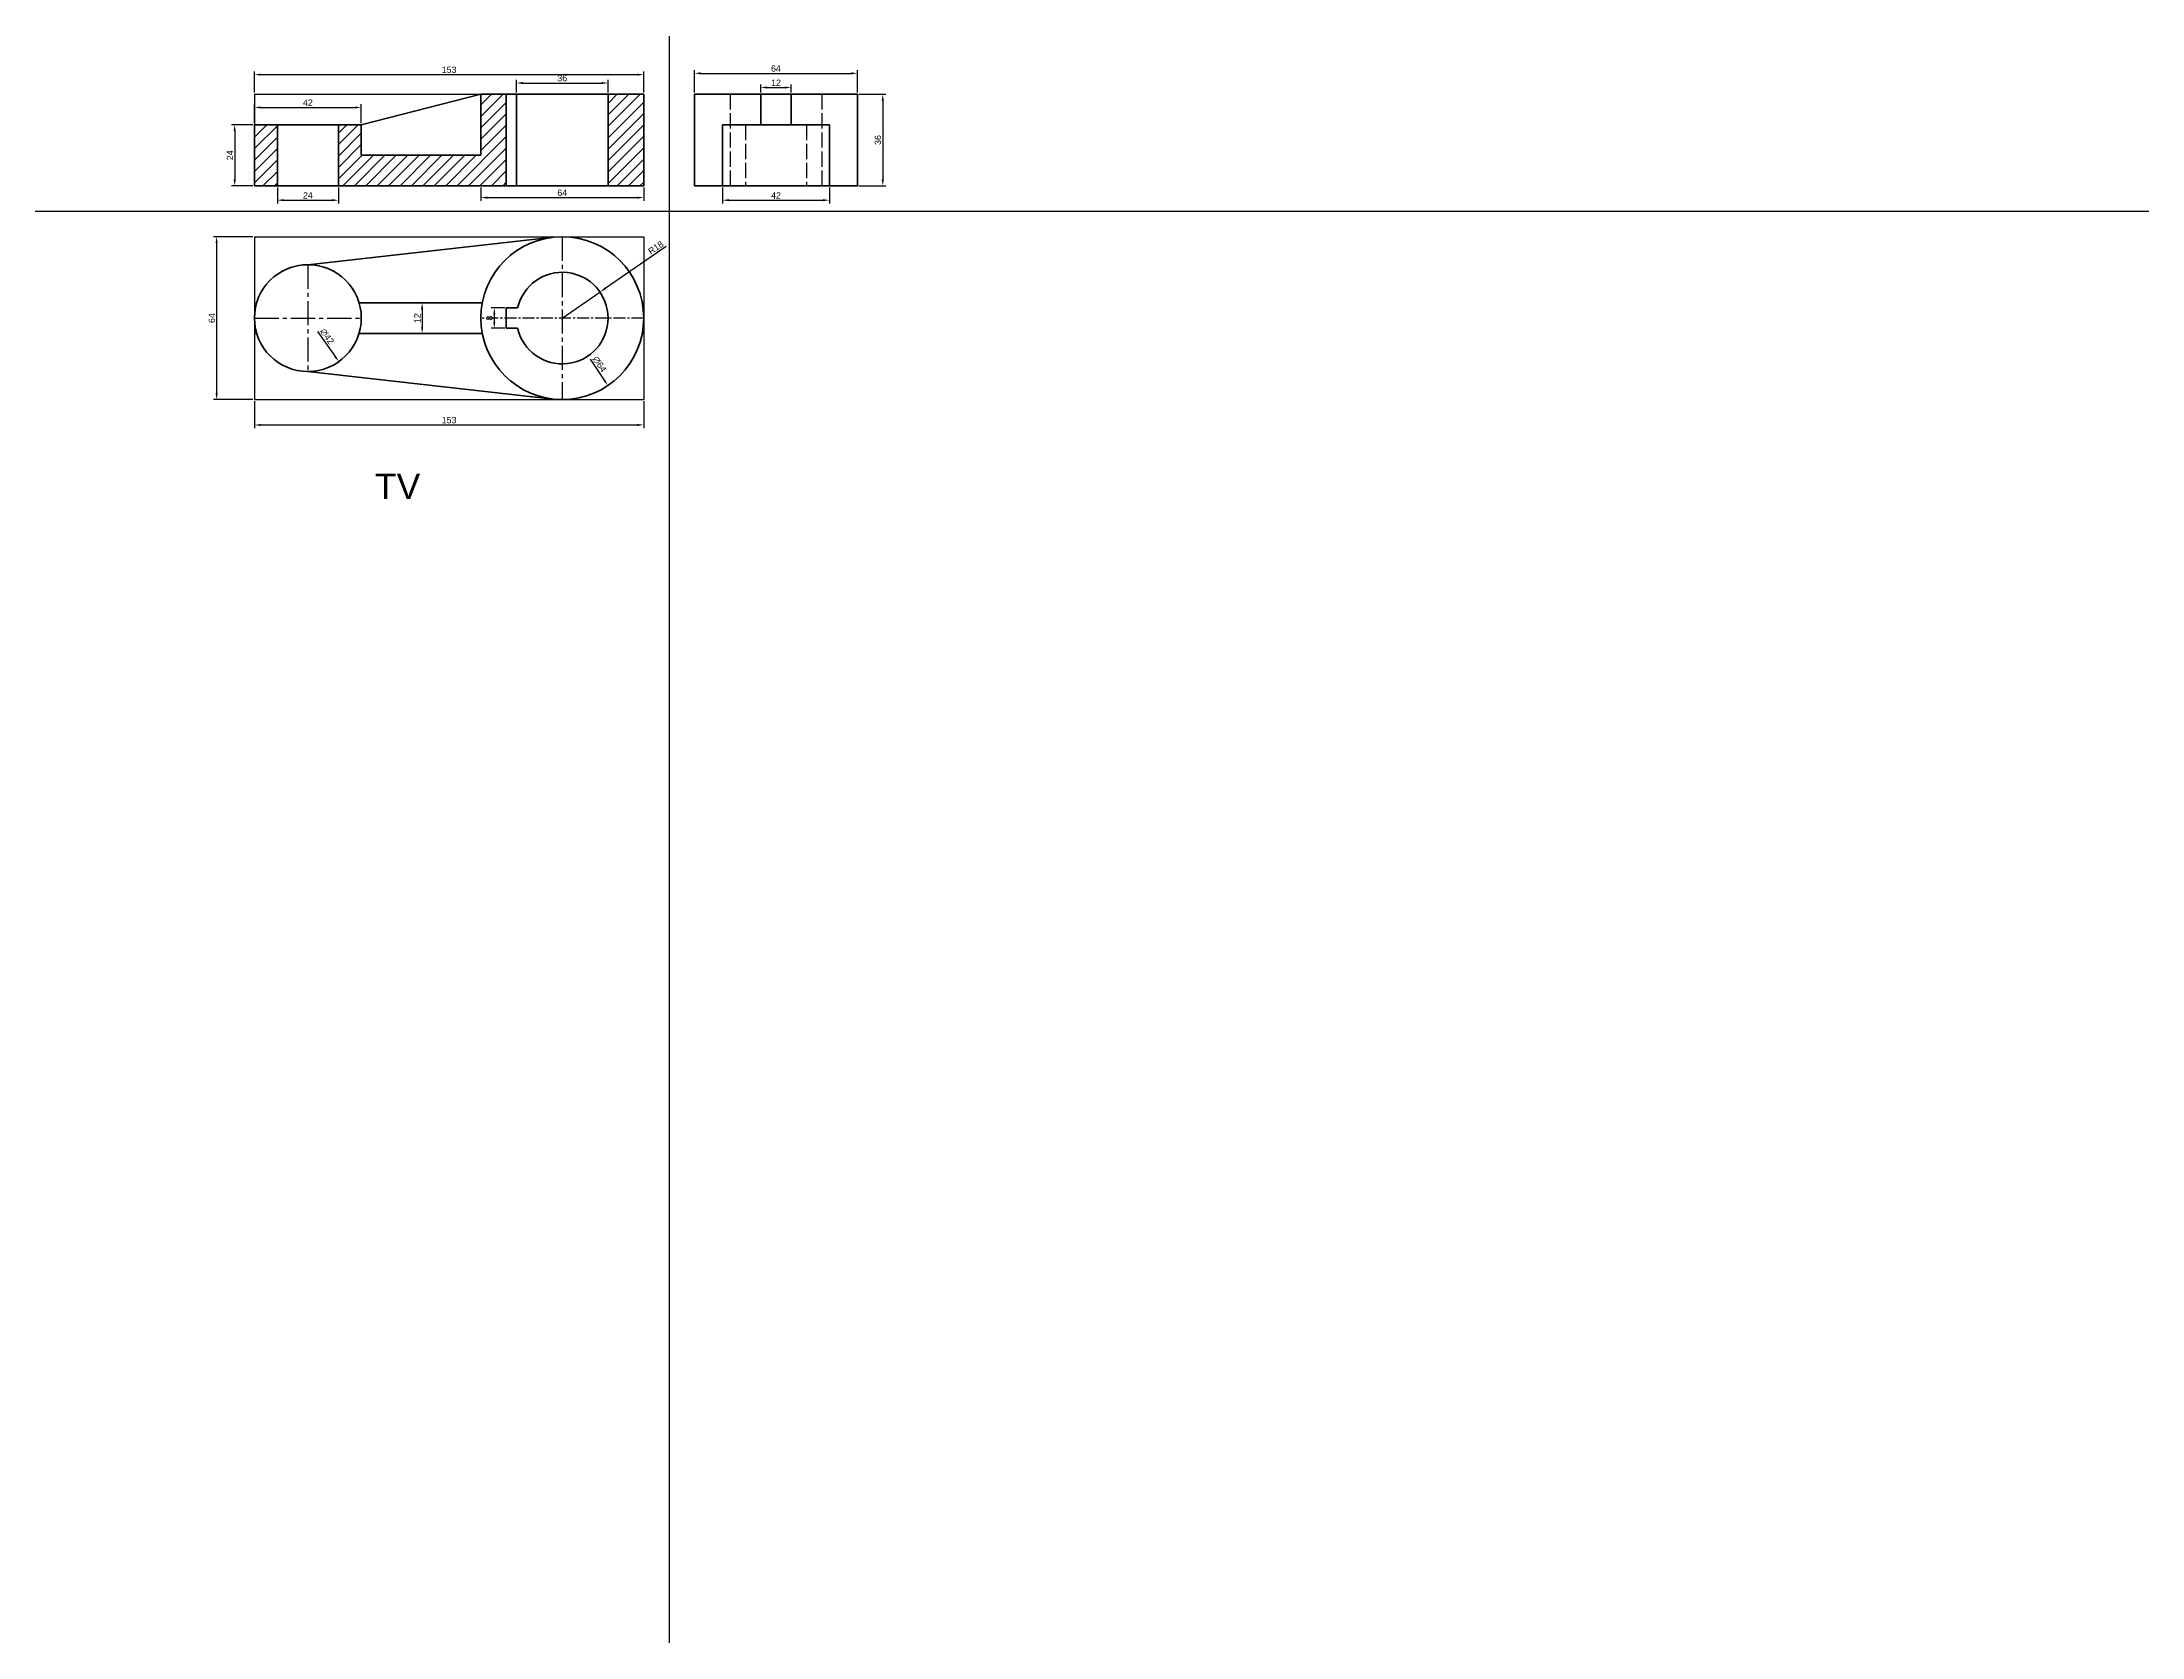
# Model space of a CAD drawing. Header units: millimetres. Extents: x 318 to 6828, y 260 to 2752.
# Drawn here: x 3526 to 4352, y 887 to 1514 of the extents above; entities that cross this region are included whole.
import ezdxf

# ---------------------------------------------------------------- set-up
doc = ezdxf.new("R2010")
doc.units = ezdxf.units.MM
doc.header["$LTSCALE"] = 0.5
doc.linetypes.add('ACAD_ISO02W100', pattern=[15, 12, -3])
doc.linetypes.add('CENTER2', pattern=[28.575, 19.05, -3.175, 3.175, -3.175])
doc.styles.get("Standard").update_dxf_attribs({"font": 'arial.ttf'})
doc.dimstyles.new('ISO-25', dxfattribs={"dimtxt": 2.5, "dimasz": 2.5, "dimexe": 1.25, "dimexo": 0.625, "dimtad": 1, "dimtxsty": 'Standard', "dimcen": 2.5, "dimadec": 0, "dimazin": 0, "dimtfac": 1, "dimtmove": 0, "dimatfit": 3, "dimfxl": 1, "dimarcsym": 0})

# ---------------------------------------------------------------- blocks, each defined once
blk = doc.blocks.new('*D3')
at = {"color": 0, "lineweight": -2, "ltscale": 0.5, "transparency": 16777216}
for p, q in [((3609.67, 1494.38), (3609.67, 1502.69)), ((3762.67, 1494.38), (3762.67, 1502.69)), ((3612.17, 1501.44), (3760.17, 1501.44))]:
    blk.add_line(p, q, dxfattribs=at)
at = {"color": 0, "ltscale": 0.5, "transparency": 16777216}
for points in [[(3612.17, 1501.86), (3612.17, 1501.03), (3609.67, 1501.44)], [(3760.17, 1501.86), (3760.17, 1501.03), (3762.67, 1501.44)]]:
    blk.add_solid(points, dxfattribs=at)
at = {"layer": 'Defpoints', "color": 0, "ltscale": 0.5, "transparency": 16777216}
for p in [(3762.67, 1501.44), (3609.67, 1493.75), (3762.67, 1493.75)]:
    blk.add_point(p, dxfattribs=at)
at = {"color": 0, "ltscale": 0.5, "transparency": 16777216, "insert": (3686.17, 1503.34), "char_height": 2.5, "attachment_point": 5}
blk.add_mtext('153', dxfattribs=at)
blk = doc.blocks.new('*D4')
at = {"color": 0, "lineweight": -2, "ltscale": 0.5, "transparency": 16777216}
for p, q in [((3609.05, 1481.75), (3600.64, 1481.75)), ((3601.89, 1479.25), (3601.89, 1460.25)), ((3609.05, 1457.75), (3600.64, 1457.75))]:
    blk.add_line(p, q, dxfattribs=at)
at = {"color": 0, "ltscale": 0.5, "transparency": 16777216}
for points in [[(3601.47, 1479.25), (3602.31, 1479.25), (3601.89, 1481.75)], [(3601.47, 1460.25), (3602.31, 1460.25), (3601.89, 1457.75)]]:
    blk.add_solid(points, dxfattribs=at)
at = {"layer": 'Defpoints', "color": 0, "ltscale": 0.5, "transparency": 16777216}
for p in [(3609.67, 1481.75), (3601.89, 1457.75), (3609.67, 1457.75)]:
    blk.add_point(p, dxfattribs=at)
at = {"color": 0, "ltscale": 0.5, "transparency": 16777216, "insert": (3600.01, 1469.75), "char_height": 2.5, "attachment_point": 5, "rotation": 90}
blk.add_mtext('24', dxfattribs=at)
blk = doc.blocks.new('*D5')
at = {"color": 0, "lineweight": -2, "ltscale": 0.5, "transparency": 16777216}
for p, q in [((3609.67, 1482.38), (3609.67, 1489.79)), ((3612.17, 1488.54), (3649.17, 1488.54)), ((3651.67, 1482.38), (3651.67, 1489.79))]:
    blk.add_line(p, q, dxfattribs=at)
at = {"color": 0, "ltscale": 0.5, "transparency": 16777216}
for points in [[(3612.17, 1488.95), (3612.17, 1488.12), (3609.67, 1488.54)], [(3649.17, 1488.95), (3649.17, 1488.12), (3651.67, 1488.54)]]:
    blk.add_solid(points, dxfattribs=at)
at = {"layer": 'Defpoints', "color": 0, "ltscale": 0.5, "transparency": 16777216}
for p in [(3651.67, 1488.54), (3609.67, 1481.75), (3651.67, 1481.75)]:
    blk.add_point(p, dxfattribs=at)
at = {"color": 0, "ltscale": 0.5, "transparency": 16777216, "insert": (3630.67, 1490.42), "char_height": 2.5, "attachment_point": 5}
blk.add_mtext('42', dxfattribs=at)
blk = doc.blocks.new('*D6')
at = {"color": 0, "lineweight": -2, "ltscale": 0.5, "transparency": 16777216}
for p, q in [((3618.67, 1457.13), (3618.67, 1450.85)), ((3642.67, 1457.13), (3642.67, 1450.85)), ((3621.17, 1452.1), (3640.17, 1452.1))]:
    blk.add_line(p, q, dxfattribs=at)
at = {"color": 0, "ltscale": 0.5, "transparency": 16777216}
for points in [[(3621.17, 1452.52), (3621.17, 1451.68), (3618.67, 1452.1)], [(3640.17, 1452.52), (3640.17, 1451.68), (3642.67, 1452.1)]]:
    blk.add_solid(points, dxfattribs=at)
at = {"layer": 'Defpoints', "color": 0, "ltscale": 0.5, "transparency": 16777216}
for p in [(3618.67, 1457.75), (3642.67, 1457.75), (3642.67, 1452.1)]:
    blk.add_point(p, dxfattribs=at)
at = {"color": 0, "ltscale": 0.5, "transparency": 16777216, "insert": (3630.67, 1453.98), "char_height": 2.5, "attachment_point": 5}
blk.add_mtext('24', dxfattribs=at)
blk = doc.blocks.new('*D7')
at = {"color": 0, "lineweight": -2, "ltscale": 0.5, "transparency": 16777216}
for p, q in [((3712.67, 1494.38), (3712.67, 1499.4)), ((3715.17, 1498.15), (3746.17, 1498.15)), ((3748.67, 1494.38), (3748.67, 1499.4))]:
    blk.add_line(p, q, dxfattribs=at)
at = {"color": 0, "ltscale": 0.5, "transparency": 16777216}
for points in [[(3715.17, 1498.57), (3715.17, 1497.74), (3712.67, 1498.15)], [(3746.17, 1498.57), (3746.17, 1497.74), (3748.67, 1498.15)]]:
    blk.add_solid(points, dxfattribs=at)
at = {"layer": 'Defpoints', "color": 0, "ltscale": 0.5, "transparency": 16777216}
for p in [(3748.67, 1498.15), (3712.67, 1493.75), (3748.67, 1493.75)]:
    blk.add_point(p, dxfattribs=at)
at = {"color": 0, "ltscale": 0.5, "transparency": 16777216, "insert": (3730.67, 1500.06), "char_height": 2.5, "attachment_point": 5}
blk.add_mtext('36', dxfattribs=at)
blk = doc.blocks.new('*D10')
at = {"color": 0, "lineweight": -2, "ltscale": 0.5, "transparency": 16777216}
for p, q in [((3782.67, 1494.38), (3782.67, 1503.2)), ((3846.67, 1494.38), (3846.67, 1503.2)), ((3785.17, 1501.95), (3844.17, 1501.95))]:
    blk.add_line(p, q, dxfattribs=at)
at = {"color": 0, "ltscale": 0.5, "transparency": 16777216}
for points in [[(3785.17, 1502.37), (3785.17, 1501.53), (3782.67, 1501.95)], [(3844.17, 1502.37), (3844.17, 1501.53), (3846.67, 1501.95)]]:
    blk.add_solid(points, dxfattribs=at)
at = {"layer": 'Defpoints', "color": 0, "ltscale": 0.5, "transparency": 16777216}
for p in [(3846.67, 1501.95), (3782.67, 1493.75), (3846.67, 1493.75)]:
    blk.add_point(p, dxfattribs=at)
at = {"color": 0, "ltscale": 0.5, "transparency": 16777216, "insert": (3814.67, 1503.85), "char_height": 2.5, "attachment_point": 5}
blk.add_mtext('64', dxfattribs=at)
blk = doc.blocks.new('*D12')
at = {"color": 0, "lineweight": -2, "ltscale": 0.5, "transparency": 16777216}
for p, q in [((3698.67, 1457.13), (3698.67, 1451.86)), ((3701.17, 1453.11), (3760.17, 1453.11)), ((3762.67, 1457.13), (3762.67, 1451.86))]:
    blk.add_line(p, q, dxfattribs=at)
at = {"color": 0, "ltscale": 0.5, "transparency": 16777216}
for points in [[(3701.17, 1453.53), (3701.17, 1452.69), (3698.67, 1453.11)], [(3760.17, 1453.53), (3760.17, 1452.69), (3762.67, 1453.11)]]:
    blk.add_solid(points, dxfattribs=at)
at = {"layer": 'Defpoints', "color": 0, "ltscale": 0.5, "transparency": 16777216}
for p in [(3698.67, 1457.75), (3762.67, 1457.75), (3762.67, 1453.11)]:
    blk.add_point(p, dxfattribs=at)
at = {"color": 0, "ltscale": 0.5, "transparency": 16777216, "insert": (3730.67, 1455.01), "char_height": 2.5, "attachment_point": 5}
blk.add_mtext('64', dxfattribs=at)
blk = doc.blocks.new('*D13')
at = {"color": 0, "lineweight": -2, "ltscale": 0.5, "transparency": 16777216}
for p, q in [((3808.67, 1494.38), (3808.67, 1497.63)), ((3811.17, 1496.38), (3818.17, 1496.38)), ((3820.67, 1494.38), (3820.67, 1497.63))]:
    blk.add_line(p, q, dxfattribs=at)
at = {"color": 0, "ltscale": 0.5, "transparency": 16777216}
for points in [[(3811.17, 1496.8), (3811.17, 1495.97), (3808.67, 1496.38)], [(3818.17, 1496.8), (3818.17, 1495.97), (3820.67, 1496.38)]]:
    blk.add_solid(points, dxfattribs=at)
at = {"layer": 'Defpoints', "color": 0, "ltscale": 0.5, "transparency": 16777216}
for p in [(3820.67, 1496.38), (3808.67, 1493.75), (3820.67, 1493.75)]:
    blk.add_point(p, dxfattribs=at)
at = {"color": 0, "ltscale": 0.5, "transparency": 16777216, "insert": (3814.67, 1498.26), "char_height": 2.5, "attachment_point": 5}
blk.add_mtext('12', dxfattribs=at)
blk = doc.blocks.new('*D14')
at = {"color": 0, "lineweight": -2, "ltscale": 0.5, "transparency": 16777216}
for p, q in [((3793.67, 1457.13), (3793.67, 1450.85)), ((3835.67, 1457.13), (3835.67, 1450.85)), ((3796.17, 1452.1), (3833.17, 1452.1))]:
    blk.add_line(p, q, dxfattribs=at)
at = {"color": 0, "ltscale": 0.5, "transparency": 16777216}
for points in [[(3796.17, 1452.52), (3796.17, 1451.68), (3793.67, 1452.1)], [(3833.17, 1452.52), (3833.17, 1451.68), (3835.67, 1452.1)]]:
    blk.add_solid(points, dxfattribs=at)
at = {"layer": 'Defpoints', "color": 0, "ltscale": 0.5, "transparency": 16777216}
for p in [(3793.67, 1457.75), (3835.67, 1457.75), (3835.67, 1452.1)]:
    blk.add_point(p, dxfattribs=at)
at = {"color": 0, "ltscale": 0.5, "transparency": 16777216, "insert": (3814.67, 1453.98), "char_height": 2.5, "attachment_point": 5}
blk.add_mtext('42', dxfattribs=at)
blk = doc.blocks.new('*D15')
at = {"color": 0, "lineweight": -2, "ltscale": 0.5, "transparency": 16777216}
for p, q in [((3847.3, 1493.75), (3857.91, 1493.75)), ((3856.66, 1491.25), (3856.66, 1460.25)), ((3847.3, 1457.75), (3857.91, 1457.75))]:
    blk.add_line(p, q, dxfattribs=at)
at = {"color": 0, "ltscale": 0.5, "transparency": 16777216}
for points in [[(3856.24, 1491.25), (3857.08, 1491.25), (3856.66, 1493.75)], [(3856.24, 1460.25), (3857.08, 1460.25), (3856.66, 1457.75)]]:
    blk.add_solid(points, dxfattribs=at)
at = {"layer": 'Defpoints', "color": 0, "ltscale": 0.5, "transparency": 16777216}
for p in [(3846.67, 1493.75), (3846.67, 1457.75), (3856.66, 1457.75)]:
    blk.add_point(p, dxfattribs=at)
at = {"color": 0, "ltscale": 0.5, "transparency": 16777216, "insert": (3854.76, 1475.75), "char_height": 2.5, "attachment_point": 5, "rotation": 90}
blk.add_mtext('36', dxfattribs=at)
blk = doc.blocks.new('*D16')
at = {"color": 0, "lineweight": -2, "ltscale": 0.5, "transparency": 16777216}
for p, q in [((3609.05, 1437.75), (3593.55, 1437.75)), ((3594.8, 1435.25), (3594.8, 1376.25)), ((3609.05, 1373.75), (3593.55, 1373.75))]:
    blk.add_line(p, q, dxfattribs=at)
at = {"color": 0, "ltscale": 0.5, "transparency": 16777216}
for points in [[(3594.38, 1435.25), (3595.22, 1435.25), (3594.8, 1437.75)], [(3594.38, 1376.25), (3595.22, 1376.25), (3594.8, 1373.75)]]:
    blk.add_solid(points, dxfattribs=at)
at = {"layer": 'Defpoints', "color": 0, "ltscale": 0.5, "transparency": 16777216}
for p in [(3609.67, 1437.75), (3594.8, 1373.75), (3609.67, 1373.75)]:
    blk.add_point(p, dxfattribs=at)
at = {"color": 0, "ltscale": 0.5, "transparency": 16777216, "insert": (3592.9, 1405.75), "char_height": 2.5, "attachment_point": 5, "rotation": 90}
blk.add_mtext('64', dxfattribs=at)
blk = doc.blocks.new('*D17')
at = {"color": 0, "lineweight": -2, "ltscale": 0.5, "transparency": 16777216}
for p, q in [((3674.96, 1411.75), (3674.34, 1411.75)), ((3675.59, 1409.25), (3675.59, 1402.25)), ((3674.96, 1399.75), (3674.34, 1399.75))]:
    blk.add_line(p, q, dxfattribs=at)
at = {"color": 0, "ltscale": 0.5, "transparency": 16777216}
for points in [[(3675.17, 1409.25), (3676, 1409.25), (3675.59, 1411.75)], [(3675.17, 1402.25), (3676, 1402.25), (3675.59, 1399.75)]]:
    blk.add_solid(points, dxfattribs=at)
at = {"layer": 'Defpoints', "color": 0, "ltscale": 0.5, "transparency": 16777216}
for p in [(3675.59, 1411.75), (3675.59, 1399.75), (3675.59, 1399.75)]:
    blk.add_point(p, dxfattribs=at)
at = {"color": 0, "ltscale": 0.5, "transparency": 16777216, "insert": (3673.71, 1405.75), "char_height": 2.5, "attachment_point": 5, "rotation": 90}
blk.add_mtext('12', dxfattribs=at)
blk = doc.blocks.new('*D19')
at = {"color": 0, "lineweight": -2, "ltscale": 0.5, "transparency": 16777216}
for p, q in [((3771.5, 1433.91), (3747.55, 1417.39)), ((3730.67, 1405.75), (3745.49, 1415.97))]:
    blk.add_line(p, q, dxfattribs=at)
at = {"color": 0, "ltscale": 0.5, "transparency": 16777216}
blk.add_solid([(3747.31, 1417.73), (3747.78, 1417.05), (3745.49, 1415.97)], dxfattribs=at)
at = {"layer": 'Defpoints', "color": 0, "ltscale": 0.5, "transparency": 16777216}
for p in [(3745.49, 1415.97), (3730.67, 1405.75)]:
    blk.add_point(p, dxfattribs=at)
at = {"color": 0, "ltscale": 0.5, "transparency": 16777216, "insert": (3767.45, 1433.42), "char_height": 2.5, "attachment_point": 5, "rotation": 34.58739}
blk.add_mtext('R18', dxfattribs=at)
blk = doc.blocks.new('*D20')
at = {"color": 0, "lineweight": -2, "ltscale": 0.5, "transparency": 16777216}
blk.add_line((3741.57, 1389.63), (3747.2, 1381.32), dxfattribs=at)
at = {"color": 0, "ltscale": 0.5, "transparency": 16777216}
blk.add_solid([(3747.55, 1381.55), (3746.86, 1381.08), (3748.6, 1379.25)], dxfattribs=at)
at = {"layer": 'Defpoints', "color": 0, "ltscale": 0.5, "transparency": 16777216}
for p in [(3712.74, 1432.26), (3748.6, 1379.25)]:
    blk.add_point(p, dxfattribs=at)
at = {"color": 0, "ltscale": 0.5, "transparency": 16777216, "insert": (3745.32, 1387.62), "char_height": 2.5, "attachment_point": 5, "rotation": 304.08027}
blk.add_mtext('∅64', dxfattribs=at)
blk = doc.blocks.new('*D21')
at = {"color": 0, "lineweight": -2, "ltscale": 0.5, "transparency": 16777216}
blk.add_line((3634.41, 1400.47), (3641.36, 1390.65), dxfattribs=at)
at = {"color": 0, "ltscale": 0.5, "transparency": 16777216}
blk.add_solid([(3641.7, 1390.9), (3641.02, 1390.41), (3642.81, 1388.61)], dxfattribs=at)
at = {"layer": 'Defpoints', "color": 0, "ltscale": 0.5, "transparency": 16777216}
for p in [(3618.53, 1422.89), (3642.81, 1388.61)]:
    blk.add_point(p, dxfattribs=at)
at = {"color": 0, "ltscale": 0.5, "transparency": 16777216, "insert": (3638.19, 1398.54), "char_height": 2.5, "attachment_point": 5, "rotation": 305.3121}
blk.add_mtext('∅42', dxfattribs=at)
blk = doc.blocks.new('*D22')
at = {"color": 0, "lineweight": -2, "ltscale": 0.5, "transparency": 16777216}
for p, q in [((3708.05, 1409.75), (3702.7, 1409.75)), ((3703.95, 1407.25), (3703.95, 1404.25)), ((3708.05, 1401.75), (3702.7, 1401.75))]:
    blk.add_line(p, q, dxfattribs=at)
at = {"color": 0, "ltscale": 0.5, "transparency": 16777216}
for points in [[(3703.53, 1407.25), (3704.37, 1407.25), (3703.95, 1409.75)], [(3703.53, 1404.25), (3704.37, 1404.25), (3703.95, 1401.75)]]:
    blk.add_solid(points, dxfattribs=at)
at = {"layer": 'Defpoints', "color": 0, "ltscale": 0.5, "transparency": 16777216}
for p in [(3708.67, 1409.75), (3703.95, 1401.75), (3708.67, 1401.75)]:
    blk.add_point(p, dxfattribs=at)
at = {"color": 0, "ltscale": 0.5, "transparency": 16777216, "insert": (3702.05, 1405.75), "char_height": 2.5, "attachment_point": 5, "rotation": 90}
blk.add_mtext('8', dxfattribs=at)
blk = doc.blocks.new('*D23')
at = {"color": 0, "lineweight": -2, "ltscale": 0.5, "transparency": 16777216}
for p, q in [((3609.67, 1373.13), (3609.67, 1362.5)), ((3762.67, 1373.13), (3762.67, 1362.5)), ((3612.17, 1363.75), (3760.17, 1363.75))]:
    blk.add_line(p, q, dxfattribs=at)
at = {"color": 0, "ltscale": 0.5, "transparency": 16777216}
for points in [[(3612.17, 1364.16), (3612.17, 1363.33), (3609.67, 1363.75)], [(3760.17, 1364.16), (3760.17, 1363.33), (3762.67, 1363.75)]]:
    blk.add_solid(points, dxfattribs=at)
at = {"layer": 'Defpoints', "color": 0, "ltscale": 0.5, "transparency": 16777216}
for p in [(3609.67, 1373.75), (3762.67, 1373.75), (3762.67, 1363.75)]:
    blk.add_point(p, dxfattribs=at)
at = {"color": 0, "ltscale": 0.5, "transparency": 16777216, "insert": (3686.17, 1365.65), "char_height": 2.5, "attachment_point": 5}
blk.add_mtext('153', dxfattribs=at)

msp = doc.modelspace()

# ---------------------------------------------------------------- hatches: boundary and pattern name
at = {"linetype": 'CENTER2', "ltscale": 0.5}
h = msp.add_hatch(dxfattribs=at)
h.set_pattern_fill('ANSI31', color=256)
h.paths.add_polyline_path([(3618.671, 1481.751), (3609.671, 1481.751), (3609.671, 1457.751), (3618.671, 1457.751)])
h.paths.add_polyline_path([(3708.671, 1493.751), (3698.671, 1493.751), (3698.671, 1469.751), (3651.671, 1469.751), (3651.671, 1481.751), (3642.671, 1481.751), (3642.671, 1457.751), (3708.671, 1457.751)])
h.paths.add_polyline_path([(3762.671, 1493.751), (3748.671, 1493.751), (3748.671, 1457.751), (3762.671, 1457.751)])

# ---------------------------------------------------------------- linework, layer by layer
for p, q in [((3772.671, 2751.648), (3772.671, 260.463)), ((3609.671, 1493.751), (3762.671, 1493.751)), ((3609.671, 1493.751), (3609.671, 1457.751)), ((317.557, 1447.751), (6828.166, 1447.751)), ((3609.671, 1437.751), (3762.671, 1437.751)), ((3609.671, 1437.751), (3609.671, 1373.751)), ((3762.671, 1437.751), (3762.671, 1373.751)), ((3609.671, 1411.751), (3610.546, 1411.751)), ((3762.103, 1411.751), (3762.671, 1411.751)), ((3762.42, 1409.751), (3762.671, 1409.751)), ((3609.671, 1399.751), (3610.546, 1399.751)), ((3762.103, 1399.751), (3762.671, 1399.751)), ((3762.42, 1401.751), (3762.671, 1401.751)), ((3609.671, 1373.751), (3762.671, 1373.751))]:
    msp.add_line(p, q)
at = {"lineweight": 53}
for p, q in [((3651.671, 1481.751), (3698.671, 1493.751)), ((3698.671, 1493.751), (3698.671, 1469.751)), ((3698.671, 1493.751), (3762.671, 1493.751)), ((3708.671, 1493.751), (3708.671, 1457.751)), ((3712.671, 1493.751), (3712.671, 1457.751)), ((3748.671, 1493.751), (3748.671, 1457.751)), ((3762.671, 1493.751), (3762.671, 1457.751)), ((3782.671, 1493.751), (3782.671, 1457.751)), ((3782.671, 1493.751), (3846.671, 1493.751)), ((3808.671, 1493.751), (3808.671, 1481.751)), ((3820.671, 1493.751), (3820.671, 1481.751)), ((3846.671, 1493.751), (3846.671, 1457.751)), ((3609.671, 1481.751), (3651.671, 1481.751)), ((3609.671, 1481.751), (3609.671, 1457.751)), ((3618.671, 1481.751), (3618.671, 1457.751)), ((3642.671, 1481.751), (3642.671, 1457.751)), ((3651.671, 1481.751), (3651.671, 1469.751)), ((3793.671, 1481.751), (3793.671, 1457.751)), ((3793.671, 1481.751), (3835.671, 1481.751)), ((3835.671, 1481.751), (3835.671, 1457.751)), ((3651.671, 1469.751), (3698.671, 1469.751)), ((3609.671, 1457.751), (3762.671, 1457.751)), ((3782.671, 1457.751), (3846.671, 1457.751)), ((3630.671, 1426.751), (3727.109, 1437.552)), ((3650.796, 1411.751), (3699.238, 1411.751)), ((3708.671, 1409.751), (3708.671, 1401.751)), ((3708.671, 1409.751), (3713.121, 1409.751)), ((3650.796, 1399.751), (3699.238, 1399.751)), ((3708.671, 1401.751), (3713.121, 1401.751)), ((3630.671, 1384.751), (3727.109, 1373.95))]:
    msp.add_line(p, q, dxfattribs=at)
at = {"linetype": 'ACAD_ISO02W100'}
for p, q in [((3796.671, 1493.751), (3796.671, 1457.751)), ((3832.671, 1493.751), (3832.671, 1457.751)), ((3802.671, 1481.751), (3802.671, 1457.751)), ((3826.671, 1481.751), (3826.671, 1457.751))]:
    msp.add_line(p, q, dxfattribs=at)
at = {"linetype": 'CENTER2'}
for p, q in [((3730.671, 1437.751), (3730.671, 1373.751)), ((3630.671, 1426.751), (3630.671, 1384.751)), ((3609.671, 1405.751), (3651.671, 1405.751))]:
    msp.add_line(p, q, dxfattribs=at)
at = {"linetype": 'CENTER2', "ltscale": 0.5}
msp.add_line((3762.671, 1405.751), (3698.671, 1405.751), dxfattribs=at)
at = {"lineweight": 53}
for centre, radius in [((3730.671, 1405.751), 32), ((3630.671, 1405.751), 21)]:
    msp.add_circle(centre, radius, dxfattribs=at)
msp.add_arc((3730.671, 1405.751), 18, 192.839588, 167.160412, dxfattribs=at)

# ---------------------------------------------------------------- texts
at = {"ltscale": 0.5, "insert": (3657.015, 1344.66), "char_height": 10, "attachment_point": 1}
msp.add_mtext_dynamic_manual_height_columns('TV', width=60.52646, gutter_width=12.5, heights=[0], dxfattribs=at)

# ---------------------------------------------------------------- dimensions: what is measured, and where the dimension line sits
at = {"ltscale": 0.5}
for base, p1, p2, picture, middle in [((3762.671, 1501.443), (3609.671, 1493.751), (3762.671, 1493.751), '*D3', (3686.171, 1503.345)), ((3846.671, 1501.949), (3782.671, 1493.751), (3846.671, 1493.751), '*D10', (3814.671, 1503.85)), ((3748.671, 1498.153), (3712.671, 1493.751), (3748.671, 1493.751), '*D7', (3730.671, 1500.055)), ((3820.671, 1496.382), (3808.671, 1493.751), (3820.671, 1493.751), '*D13', (3814.671, 1498.262)), ((3651.671, 1488.537), (3609.671, 1481.751), (3651.671, 1481.751), '*D5', (3630.671, 1490.417)), ((3642.671, 1452.099), (3618.671, 1457.751), (3642.671, 1457.751), '*D6', (3630.671, 1453.979)), ((3762.671, 1453.111), (3698.671, 1457.751), (3762.671, 1457.751), '*D12', (3730.671, 1455.013)), ((3835.671, 1452.099), (3793.671, 1457.751), (3835.671, 1457.751), '*D14', (3814.671, 1453.979)), ((3762.671, 1363.746), (3609.671, 1373.751), (3762.671, 1373.751), '*D23', (3686.171, 1365.648))]:
    dim = msp.add_linear_dim(base=base, p1=p1, p2=p2, dimstyle='ISO-25', dxfattribs=at)
    dim.commit()
    dim.dimension.update_dxf_attribs({"geometry": picture, "text_midpoint": middle})
for base, p1, p2, picture, middle in [((3856.659, 1457.751), (3846.671, 1493.751), (3846.671, 1457.751), '*D15', (3854.757, 1475.751)), ((3601.891, 1457.751), (3609.671, 1481.751), (3609.671, 1457.751), '*D4', (3600.011, 1469.751)), ((3594.8, 1373.751), (3609.671, 1437.751), (3609.671, 1373.751), '*D16', (3592.899, 1405.751)), ((3675.587, 1399.751), (3675.587, 1411.751), (3675.587, 1399.751), '*D17', (3673.707, 1405.751)), ((3703.95, 1401.751), (3708.671, 1409.751), (3708.671, 1401.751), '*D22', (3702.049, 1405.751))]:
    dim = msp.add_linear_dim(base=base, p1=p1, p2=p2, angle=90, dimstyle='ISO-25', dxfattribs=at)
    dim.commit()
    dim.dimension.update_dxf_attribs({"geometry": picture, "text_midpoint": middle})
dim = msp.add_radius_dim(center=(3730.671, 1405.751), mpoint=(3745.49, 1415.969), dimstyle='ISO-25', dxfattribs=at)
dim.commit()
dim.dimension.update_dxf_attribs({"geometry": '*D19', "text_midpoint": (3768.529, 1431.855), "dimtype": 164})
for p1, p2, picture, middle in [((3712.74, 1432.255), (3748.602, 1379.247), '*D20', (3743.688, 1386.511)), ((3618.532, 1422.888), (3642.81, 1388.615), '*D21', (3636.586, 1397.401))]:
    dim = msp.add_diameter_dim_2p(p1=p1, p2=p2, dimstyle='ISO-25', dxfattribs=at)
    dim.commit()
    dim.dimension.update_dxf_attribs({"geometry": picture, "text_midpoint": middle, "dimtype": 163})

doc.saveas('drawing.dxf')
